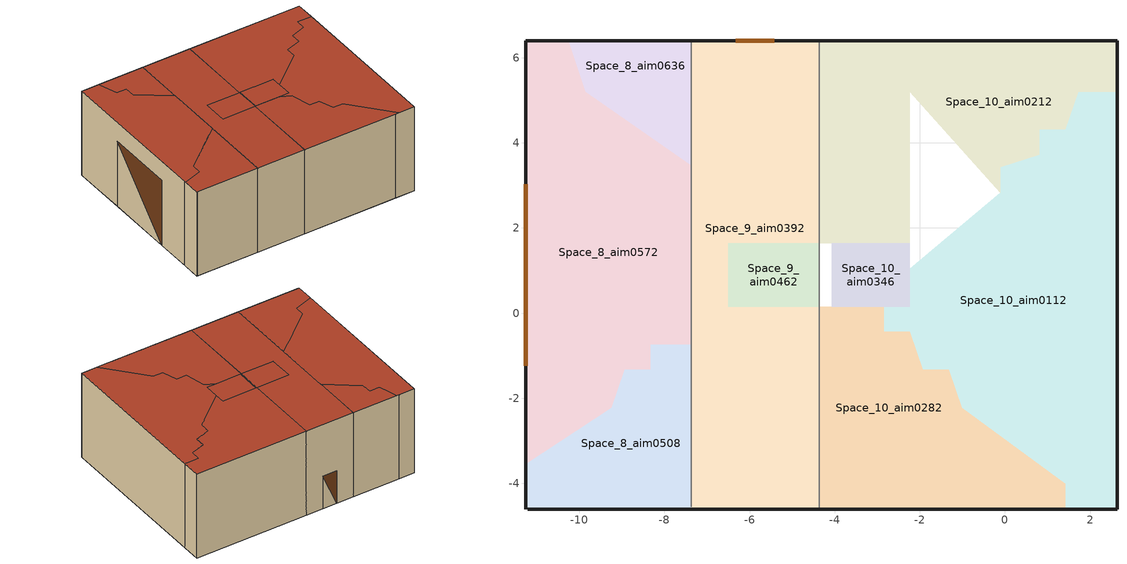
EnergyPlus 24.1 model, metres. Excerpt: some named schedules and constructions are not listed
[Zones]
Space_10_aim0112
 floor ground (aim0014): -2.85,-0.44 -2.85,0.15 -2.24,0.15 -2.24,1.04 -0.11,2.83 -0.11,3.42 0.81,3.72 0.81,4.31 1.41,4.31 1.72,5.21 2.63,5.21 2.63,-4.6 1.41,-4.6 1.41,-4.01 -1.02,-2.23 -1.32,-1.33 -1.93,-1.33 -2.24,-0.44 z0
 wall outside (aim0038): 1.47,-4.6 2.63,-4.6 2.63,5.26 z0:5.5
 roof outside (aim0090): -2.79,0.15 -2.19,-0.15 -1.88,-1.35 -1.27,-1.35 -0.97,-2.25 -0.36,-2.25 1.69,-4.6 2.63,-4.6 2.63,5.25 1.77,5.25 1.77,4.65 0.86,4.35 0.86,3.75 -0.06,3.45 -0.06,2.85 -2.19,1.05 -2.19,0.15 z5.5
Space_10_aim0212
 floor ground (aim0014): -4.37,1.64 -4.37,6.4 2.63,6.4 2.63,5.21 1.72,5.21 1.41,4.31 0.81,4.31 0.81,3.72 -0.11,3.42 -0.11,2.83 -2.24,5.21 -2.24,1.64 z0
 wall outside (aim0038): 2.63,5.26 2.63,6.4 -4.37,6.4 z0:5.5
 roof outside (aim0090): -4.37,1.65 -2.19,1.65 -2.19,1.05 -0.06,2.85 -0.06,3.45 0.86,3.75 0.86,4.35 1.77,4.65 1.77,5.25 2.63,5.25 2.63,6.4 -4.37,6.4 z5.5
Space_10_aim0282
 floor ground (aim0014): -4.37,-4.6 -4.37,0.15 -2.85,0.15 -2.85,-0.44 -2.24,-0.44 -1.93,-1.33 -1.32,-1.33 -1.02,-2.23 1.41,-4.01 1.41,-4.6 z0
 wall outside (aim0038): -4.37,-4.6 1.47,-4.6 z0:5.5
 roof outside (aim0090): -4.37,-4.6 1.69,-4.6 -0.36,-2.25 -0.97,-2.25 -1.27,-1.35 -1.88,-1.35 -2.19,-0.15 -2.79,0.15 -4.37,0.15 z5.5
Space_10_aim0346
 floor ground (aim0014): -4.06,0.15 -4.06,1.64 -2.24,1.64 -2.24,0.15 z0
 roof outside (aim0090): -4.32,0.15 -2.19,0.15 -2.19,1.65 -4.32,1.65 z5.5
Space_9_aim0392
 floor ground (aim0014): -7.37,-4.6 -7.37,6.4 -4.37,6.4 -4.37,1.64 -6.5,1.64 -6.5,0.15 -4.37,0.15 -4.37,-4.6 z0
 wall outside (aim0038): -5.41,6.4 -6.33,6.4 z0:2.13; -7.37,-4.6 -4.37,-4.6 z0:5.5; -7.37,6.4,0 -7.37,6.4,5.5 -4.37,6.4,5.5 -4.37,6.4,0 -5.41,6.4,0 -5.41,6.4,2.13 -6.33,6.4,2.13 -6.33,6.4,0
 wall to Space_10_aim0282 (aim0080): -4.37,-2.24 -4.37,-3.15 z0:2.13; -4.37,-4.6,5.5 -4.37,0.1,5.5 -4.37,0.1,0 -4.37,-2.24,0 -4.37,-2.24,2.13 -4.37,-3.15,2.13 -4.37,-3.15,0 -4.37,-4.6,0
 wall to Space_10_aim0212 (aim0080): -4.37,6.4 -4.37,1.59 z0:5.5
 door (construction-30): -6.32,6.4,0 -6.32,6.4,2.13 -5.42,6.4,2.13
 roof outside (aim0090): -7.37,-4.6 -4.37,-4.6 -4.37,0.15 -6.45,0.15 -6.45,1.65 -4.37,1.65 -4.37,6.4 -7.37,6.4 z5.5
Space_9_aim0462
 floor ground (aim0014): -6.5,0.15 -6.5,1.64 -4.37,1.64 -4.37,0.15 z0
 wall to Space_10_aim0346 (aim0080): -4.37,1.59 -4.37,0.1 z0:5.5
 roof outside (aim0090): -6.45,0.15 -4.37,0.15 -4.37,1.65 -6.45,1.65 z5.5
Space_8_aim0508
 floor ground (aim0014): -11.26,-4.6 -11.26,-3.55 -9.24,-2.23 -8.93,-1.33 -8.32,-1.33 -8.32,-0.74 -7.37,-0.74 -7.37,-4.6 z0
 wall outside (aim0038): -11.26,-3.46 -11.26,-4.6 / -11.21,-4.6 -7.37,-4.6 z0:5.5
 wall to Space_9_aim0392 (aim0080): -7.37,-2.24 -7.37,-3.15 z0:2.13; -7.37,-4.55,5.5 -7.37,-0.62,5.5 -7.37,-0.62,0 -7.37,-2.24,0 -7.37,-2.24,2.13 -7.37,-3.15,2.13 -7.37,-3.15,0 -7.37,-4.55,0
 roof outside (aim0090): -11.26,-4.6 -7.37,-4.6 -7.37,-0.25 -10.1,-2.55 -10.1,-3.15 -11.26,-3.54 z5.5
Space_8_aim0572
 floor ground (aim0014): -11.26,-3.55 -11.26,6.4 -10.25,6.4 -9.85,5.21 -7.37,3.48 -7.37,-0.74 -8.32,-0.74 -8.32,-1.33 -8.93,-1.33 -9.24,-2.23 z0
 wall outside (aim0038): -11.26,3.03 -11.26,-1.24 z0:4.27; -10.31,6.4 -11.26,6.4 z0:5.5; -11.26,-3.46,0 -11.26,-3.46,5.5 -11.26,6.4,5.5 -11.26,6.4,0 -11.26,3.03,0 -11.26,3.03,4.27 -11.26,-1.24,4.27 -11.26,-1.24,0
 wall to Space_9_aim0392 (aim0080): -7.37,3.92 -7.37,-0.62 z0:5.5
 door (construction-30): -11.26,-1.23,0 -11.26,-1.23,4.26 -11.26,3.02,4.26
 roof outside (aim0090): -11.26,-3.54 -10.1,-3.15 -10.1,-2.55 -7.37,-0.25 -7.37,3.3 -9.19,4.65 -9.19,5.25 -9.79,5.25 -10.18,6.4 -11.26,6.4 z5.5
Space_8_aim0636
 floor ground (aim0014): -10.25,6.4 -7.37,6.4 -7.37,3.48 -9.85,5.21 z0
 wall outside (aim0038): -7.37,6.4 -10.31,6.4 z0:5.5
 wall to Space_9_aim0392 (aim0080): -7.37,6.4 -7.37,3.92 z0:5.5
 roof outside (aim0090): -10.18,6.4 -9.79,5.25 -9.19,5.25 -9.19,4.65 -7.37,3.3 -7.37,6.4 z5.5
[HVACTemplate:Thermostat]
Name | Heating Setpoint Schedule | Cooling Setpoint Schedule | Constant Heating Setpoint {C} | Constant Cooling Setpoint {C}
aim0212-Thermostat; aim0282-Thermostat; aim0346-Thermostat; aim0392-Thermostat; aim0462-Thermostat; aim0508-Thermostat; aim0572-Thermostat; aim0636-Thermostat | Heatsched-9 | Coolsched-9
idealloads |  |  | 20 | 25
[Schedule:Day:Interval]
ds-250-Fan; ds-250-FanINF: NO, 7:00, 0, 17:00, 0, 24:00, 0
ds-248-Fan; ds-248-FanINF: NO, 8:00, 0, 16:00, 0, 24:00, 0
ds-249-Fan; ds-249-FanINF: NO, 24:00, 0
ds-250-Temp-On-21.1-Off-18.3: NO, 7:00, 18.3, 17:00, 21.1, 24:00, 18.3
ds-248-Temp-On-21.1-Off-18.3: NO, 8:00, 18.3, 16:00, 21.1, 24:00, 18.3
ds-249-Temp-On-21.1-Off-18.3: NO, 24:00, 18.3
ds-250-Temp-On-23.9-Off-29.4: NO, 7:00, 29.4, 17:00, 23.9, 24:00, 29.4
ds-248-Temp-On-23.9-Off-29.4: NO, 8:00, 29.4, 16:00, 23.9, 24:00, 29.4
ds-249-Temp-On-23.9-Off-29.4: NO, 24:00, 29.4
ds-217-Fan: NO, 3:00, 1, 7:00, 0, 24:00, 1
ds-217-FanINF: NO, 3:00, 0.25, 7:00, 1, 24:00, 0.25
ds-215-Fan: NO, 3:00, 1, 9:00, 0, 24:00, 1
ds-215-FanINF: NO, 3:00, 0.25, 9:00, 1, 24:00, 0.25
ds-216-Fan: NO, 3:00, 1, 10:00, 0, 24:00, 1
ds-216-FanINF: NO, 3:00, 0.25, 10:00, 1, 24:00, 0.25
day71: No, 01:00, 0.77587, 02:00, 0.77587, 03:00, 0.77587, 04:00, 0.77587, 05:00, 0.77587, 06:00, 0.77587, 07:00, 0.8637, 08:00, 0.92705, 09:00, 0.96289, 10:00, 0.98318, 11:00, 0.99395, 12:00, 0.99789, 13:00, 0.99591, 14:00, 0.98756, 15:00, 0.97084, 16:00, 0.94109, 17:00, 0.88858, 18:00, 0.79013, 19:00, 0.77587, 20:00, 0.77587, 21:00, 0, 22:00, 0, 23:00, 0, 24:00, 0
day72: No, 01:00, 0.77587, 02:00, 0.77587, 03:00, 0.77587, 04:00, 0.77587, 05:00, 0.77587, 06:00, 0.77587, 07:00, 0.86496, 08:00, 0.92776, 09:00, 0.96331, 10:00, 0.98344, 11:00, 0.99414, 12:00, 0.99803, 13:00, 0.99604, 14:00, 0.9877, 15:00, 0.97102, 16:00, 0.94137, 17:00, 0.889, 18:00, 0.79094, 19:00, 0.77587, 20:00, 0.77587, 21:00, 0, 22:00, 0, 23:00, 0, 24:00, 0
day73: No, 01:00, 0.77587, 02:00, 0.77587, 03:00, 0.77587, 04:00, 0.77587, 05:00, 0.77587, 06:00, 0.77587, 07:00, 0.86619, 08:00, 0.92848, 09:00, 0.96373, 10:00, 0.98374, 11:00, 0.99434, 12:00, 0.99817, 13:00, 0.99616, 14:00, 0.98784, 15:00, 0.97119, 16:00, 0.9416, 17:00, 0.88941, 18:00, 0.79174, 19:00, 0.77587, 20:00, 0.77587, 21:00, 0, 22:00, 0, 23:00, 0, 24:00, 0
day74: No, 01:00, 0.77587, 02:00, 0.77587, 03:00, 0.77587, 04:00, 0.77587, 05:00, 0.77587, 06:00, 0.77587, 07:00, 0.86742, 08:00, 0.92919, 09:00, 0.96415, 10:00, 0.984, 11:00, 0.9945, 12:00, 0.99831, 13:00, 0.99629, 14:00, 0.98795, 15:00, 0.97134, 16:00, 0.94184, 17:00, 0.88982, 18:00, 0.79254, 19:00, 0.77587, 20:00, 0.77587, 21:00, 0, 22:00, 0, 23:00, 0, 24:00, 0
day75: No, 01:00, 0.77587, 02:00, 0.77587, 03:00, 0.77587, 04:00, 0.77587, 05:00, 0.77587, 06:00, 0.77587, 07:00, 0.86865, 08:00, 0.92989, 09:00, 0.96458, 10:00, 0.98425, 11:00, 0.99468, 12:00, 0.99845, 13:00, 0.99638, 14:00, 0.98806, 15:00, 0.9715, 16:00, 0.94208, 17:00, 0.89021, 18:00, 0.79334, 19:00, 0.77587, 20:00, 0.77587, 21:00, 0, 22:00, 0, 23:00, 0, 24:00, 0
day76: No, 01:00, 0.77587, 02:00, 0.77587, 03:00, 0.77587, 04:00, 0.77587, 05:00, 0.77587, 06:00, 0.77587, 07:00, 0.86986, 08:00, 0.93059, 09:00, 0.96499, 10:00, 0.98451, 11:00, 0.99485, 12:00, 0.99858, 13:00, 0.9965, 14:00, 0.98818, 15:00, 0.97164, 16:00, 0.9423, 17:00, 0.89059, 18:00, 0.79414, 19:00, 0.77587, 20:00, 0.77587, 21:00, 0, 22:00, 0, 23:00, 0, 24:00, 0
day77: No, 01:00, 0.77587, 02:00, 0.77587, 03:00, 0.77587, 04:00, 0.77587, 05:00, 0.77587, 06:00, 0.77587, 07:00, 0.87106, 08:00, 0.93127, 09:00, 0.96539, 10:00, 0.98477, 11:00, 0.99504, 12:00, 0.99868, 13:00, 0.99661, 14:00, 0.9883, 15:00, 0.97178, 16:00, 0.94252, 17:00, 0.89096, 18:00, 0.79493, 19:00, 0.77587, 20:00, 0.77587, 21:00, 0, 22:00, 0, 23:00, 0, 24:00, 0
day78: No, 01:00, 0.77587, 02:00, 0.77587, 03:00, 0.77587, 04:00, 0.77587, 05:00, 0.77587, 06:00, 0.77587, 07:00, 0.87225, 08:00, 0.93194, 09:00, 0.96577, 10:00, 0.98502, 11:00, 0.99518, 12:00, 0.99881, 13:00, 0.99671, 14:00, 0.98838, 15:00, 0.97193, 16:00, 0.94271, 17:00, 0.89132, 18:00, 0.79571, 19:00, 0.77587, 20:00, 0.77587, 21:00, 0, 22:00, 0, 23:00, 0, 24:00, 0
day79: No, 01:00, 0.77587, 02:00, 0.77587, 03:00, 0.77587, 04:00, 0.77587, 05:00, 0.77587, 06:00, 0.77587, 07:00, 0.87343, 08:00, 0.93262, 09:00, 0.96617, 10:00, 0.98522, 11:00, 0.99533, 12:00, 0.99892, 13:00, 0.99681, 14:00, 0.98848, 15:00, 0.97204, 16:00, 0.94293, 17:00, 0.89168, 18:00, 0.7965, 19:00, 0.77587, 20:00, 0.77587, 21:00, 0, 22:00, 0, 23:00, 0, 24:00, 0
day80: No, 01:00, 0.77587, 02:00, 0.77587, 03:00, 0.77587, 04:00, 0.77587, 05:00, 0.77587, 06:00, 0.77587, 07:00, 0.87459, 08:00, 0.93324, 09:00, 0.96654, 10:00, 0.98547, 11:00, 0.99548, 12:00, 0.99902, 13:00, 0.99688, 14:00, 0.98857, 15:00, 0.97217, 16:00, 0.94311, 17:00, 0.89202, 18:00, 0.79727, 19:00, 0.77587, 20:00, 0.77587, 21:00, 0, 22:00, 0, 23:00, 0, 24:00, 0
day81: No, 01:00, 0.77587, 02:00, 0.77587, 03:00, 0.77587, 04:00, 0.77587, 05:00, 0.77587, 06:00, 0.77587, 07:00, 0.87575, 08:00, 0.9339, 09:00, 0.96692, 10:00, 0.9857, 11:00, 0.99561, 12:00, 0.99911, 13:00, 0.99695, 14:00, 0.98865, 15:00, 0.97227, 16:00, 0.94329, 17:00, 0.89236, 18:00, 0.79804, 19:00, 0.77587, 20:00, 0.77587, 21:00, 0, 22:00, 0, 23:00, 0, 24:00, 0
day82: No, 01:00, 0.77587, 02:00, 0.77587, 03:00, 0.77587, 04:00, 0.77587, 05:00, 0.77587, 06:00, 0.77587, 07:00, 0.87689, 08:00, 0.93453, 09:00, 0.96727, 10:00, 0.98592, 11:00, 0.99576, 12:00, 0.99921, 13:00, 0.99703, 14:00, 0.98871, 15:00, 0.97236, 16:00, 0.94348, 17:00, 0.8927, 18:00, 0.79881, 19:00, 0.77587, 20:00, 0.77587, 21:00, 0, 22:00, 0, 23:00, 0, 24:00, 0
day83: No, 01:00, 0.77587, 02:00, 0.77587, 03:00, 0.77587, 04:00, 0.77587, 05:00, 0.77587, 06:00, 0.77587, 07:00, 0.87802, 08:00, 0.93518, 09:00, 0.96764, 10:00, 0.98613, 11:00, 0.9959, 12:00, 0.99932, 13:00, 0.99708, 14:00, 0.98879, 15:00, 0.97246, 16:00, 0.94364, 17:00, 0.89301, 18:00, 0.79957, 19:00, 0.77587, 20:00, 0.77587, 21:00, 0, 22:00, 0, 23:00, 0, 24:00, 0
day84: No, 01:00, 0.77587, 02:00, 0.77587, 03:00, 0.77587, 04:00, 0.77587, 05:00, 0.77587, 06:00, 0.77797, 07:00, 0.87912, 08:00, 0.93577, 09:00, 0.96799, 10:00, 0.98633, 11:00, 0.99602, 12:00, 0.99937, 13:00, 0.99716, 14:00, 0.98887, 15:00, 0.97256, 16:00, 0.94378, 17:00, 0.89333, 18:00, 0.80032, 19:00, 0.77587, 20:00, 0.77587, 21:00, 0, 22:00, 0, 23:00, 0, 24:00, 0
day85: No, 01:00, 0.77587, 02:00, 0.77587, 03:00, 0.77587, 04:00, 0.77587, 05:00, 0.77587, 06:00, 0.77882, 07:00, 0.88022, 08:00, 0.93638, 09:00, 0.96832, 10:00, 0.98652, 11:00, 0.99614, 12:00, 0.99947, 13:00, 0.99722, 14:00, 0.98892, 15:00, 0.97266, 16:00, 0.94396, 17:00, 0.89364, 18:00, 0.80107, 19:00, 0.77587, 20:00, 0.77587, 21:00, 0, 22:00, 0, 23:00, 0, 24:00, 0
day86: No, 01:00, 0.77587, 02:00, 0.77587, 03:00, 0.77587, 04:00, 0.77587, 05:00, 0.77587, 06:00, 0.77984, 07:00, 0.8813, 08:00, 0.93698, 09:00, 0.96867, 10:00, 0.98671, 11:00, 0.99625, 12:00, 0.99955, 13:00, 0.99726, 14:00, 0.98895, 15:00, 0.97271, 16:00, 0.9441, 17:00, 0.89394, 18:00, 0.80181, 19:00, 0.77587, 20:00, 0.77587, 21:00, 0, 22:00, 0, 23:00, 0, 24:00, 0
day87: No, 01:00, 0.77587, 02:00, 0.77587, 03:00, 0.77587, 04:00, 0.77587, 05:00, 0.77587, 06:00, 0.78103, 07:00, 0.88236, 08:00, 0.93755, 09:00, 0.96898, 10:00, 0.9869, 11:00, 0.99635, 12:00, 0.99959, 13:00, 0.99732, 14:00, 0.98903, 15:00, 0.9728, 16:00, 0.94426, 17:00, 0.89423, 18:00, 0.80254, 19:00, 0.77587, 20:00, 0.77587, 21:00, 0, 22:00, 0, 23:00, 0, 24:00, 0
day88: No, 01:00, 0.77587, 02:00, 0.77587, 03:00, 0.77587, 04:00, 0.77587, 05:00, 0.77587, 06:00, 0.7824, 07:00, 0.88342, 08:00, 0.9381, 09:00, 0.96929, 10:00, 0.98708, 11:00, 0.99645, 12:00, 0.99965, 13:00, 0.99736, 14:00, 0.98906, 15:00, 0.97288, 16:00, 0.94441, 17:00, 0.89452, 18:00, 0.80327, 19:00, 0.77587, 20:00, 0.77587, 21:00, 0, 22:00, 0, 23:00, 0, 24:00, 0
day89: No, 01:00, 0.77587, 02:00, 0.77587, 03:00, 0.77587, 04:00, 0.77587, 05:00, 0.77587, 06:00, 0.78395, 07:00, 0.88445, 08:00, 0.93867, 09:00, 0.9696, 10:00, 0.98725, 11:00, 0.99655, 12:00, 0.9997, 13:00, 0.99738, 14:00, 0.98909, 15:00, 0.97294, 16:00, 0.94452, 17:00, 0.89481, 18:00, 0.80399, 19:00, 0.77587, 20:00, 0.77587, 21:00, 0, 22:00, 0, 23:00, 0, 24:00, 0
day90: No, 01:00, 0.77587, 02:00, 0.77587, 03:00, 0.77587, 04:00, 0.77587, 05:00, 0.77587, 06:00, 0.78565, 07:00, 0.88547, 08:00, 0.93921, 09:00, 0.96989, 10:00, 0.98741, 11:00, 0.99664, 12:00, 0.99977, 13:00, 0.99743, 14:00, 0.98914, 15:00, 0.973, 16:00, 0.94466, 17:00, 0.89509, 18:00, 0.80471, 19:00, 0.77587, 20:00, 0.77587, 21:00, 0, 22:00, 0, 23:00, 0, 24:00, 0
day91: No, 01:00, 0.77587, 02:00, 0.77587, 03:00, 0.77587, 04:00, 0.77587, 05:00, 0.77587, 06:00, 0.78747, 07:00, 0.88647, 08:00, 0.93975, 09:00, 0.97017, 10:00, 0.98758, 11:00, 0.99673, 12:00, 0.99978, 13:00, 0.99745, 14:00, 0.98917, 15:00, 0.97306, 16:00, 0.94478, 17:00, 0.89536, 18:00, 0.80542, 19:00, 0.77587, 20:00, 0.77587, 21:00, 0, 22:00, 0, 23:00, 0, 24:00, 0
day92: No, 01:00, 0.77587, 02:00, 0.77587, 03:00, 0.77587, 04:00, 0.77587, 05:00, 0.77587, 06:00, 0.78938, 07:00, 0.88745, 08:00, 0.94025, 09:00, 0.97046, 10:00, 0.98771, 11:00, 0.9968, 12:00, 0.99982, 13:00, 0.99747, 14:00, 0.9892, 15:00, 0.97309, 16:00, 0.94489, 17:00, 0.89563, 18:00, 0.80613, 19:00, 0.77587, 20:00, 0.77587, 21:00, 0, 22:00, 0, 23:00, 0, 24:00, 0
day93: No, 01:00, 0.77587, 02:00, 0.77587, 03:00, 0.77587, 04:00, 0.77587, 05:00, 0.77587, 06:00, 0.79135, 07:00, 0.88841, 08:00, 0.94077, 09:00, 0.97074, 10:00, 0.98788, 11:00, 0.99687, 12:00, 0.99988, 13:00, 0.99748, 14:00, 0.9892, 15:00, 0.97315, 16:00, 0.945, 17:00, 0.89589, 18:00, 0.80683, 19:00, 0.77587, 20:00, 0.77587, 21:00, 0, 22:00, 0, 23:00, 0, 24:00, 0
day94: No, 01:00, 0.77587, 02:00, 0.77587, 03:00, 0.77587, 04:00, 0.77587, 05:00, 0.77587, 06:00, 0.79337, 07:00, 0.88936, 08:00, 0.94129, 09:00, 0.97099, 10:00, 0.988, 11:00, 0.99697, 12:00, 0.99989, 13:00, 0.9975, 14:00, 0.98923, 15:00, 0.97319, 16:00, 0.94512, 17:00, 0.89615, 18:00, 0.80753, 19:00, 0.77587, 20:00, 0.77587, 21:00, 0, 22:00, 0, 23:00, 0, 24:00, 0
day95: No, 01:00, 0.77587, 02:00, 0.77587, 03:00, 0.77587, 04:00, 0.77587, 05:00, 0.77587, 06:00, 0.7954, 07:00, 0.89029, 08:00, 0.94178, 09:00, 0.97126, 10:00, 0.98813, 11:00, 0.99702, 12:00, 0.99993, 13:00, 0.99751, 14:00, 0.98922, 15:00, 0.97324, 16:00, 0.94521, 17:00, 0.8964, 18:00, 0.80822, 19:00, 0.77587, 20:00, 0.77587, 21:00, 0, 22:00, 0, 23:00, 0, 24:00, 0
day96: No, 01:00, 0.77587, 02:00, 0.77587, 03:00, 0.77587, 04:00, 0.77587, 05:00, 0.77587, 06:00, 0.79743, 07:00, 0.8912, 08:00, 0.94225, 09:00, 0.97149, 10:00, 0.98827, 11:00, 0.99706, 12:00, 0.99996, 13:00, 0.99751, 14:00, 0.98925, 15:00, 0.97326, 16:00, 0.94532, 17:00, 0.89666, 18:00, 0.80891, 19:00, 0.77587, 20:00, 0.77587, 21:00, 0, 22:00, 0, 23:00, 0, 24:00, 0
day97: No, 01:00, 0.77587, 02:00, 0.77587, 03:00, 0.77587, 04:00, 0.77587, 05:00, 0.77587, 06:00, 0.79945, 07:00, 0.89209, 08:00, 0.9427, 09:00, 0.97173, 10:00, 0.98839, 11:00, 0.99712, 12:00, 0.99997, 13:00, 0.99751, 14:00, 0.98922, 15:00, 0.97329, 16:00, 0.9454, 17:00, 0.8969, 18:00, 0.80959, 19:00, 0.77587, 20:00, 0.77587, 21:00, 0, 22:00, 0, 23:00, 0, 24:00, 0
day98: No, 01:00, 0.77587, 02:00, 0.77587, 03:00, 0.77587, 04:00, 0.77587, 05:00, 0.77587, 06:00, 0.80145, 07:00, 0.89296, 08:00, 0.94314, 09:00, 0.97197, 10:00, 0.9885, 11:00, 0.99717, 12:00, 0.99997, 13:00, 0.99752, 14:00, 0.98926, 15:00, 0.97331, 16:00, 0.94551, 17:00, 0.89715, 18:00, 0.81027, 19:00, 0.77587, 20:00, 0.77587, 21:00, 0, 22:00, 0, 23:00, 0, 24:00, 0
day99: No, 01:00, 0.77587, 02:00, 0.77587, 03:00, 0.77587, 04:00, 0.77587, 05:00, 0.77587, 06:00, 0.80341, 07:00, 0.89381, 08:00, 0.9436, 09:00, 0.97219, 10:00, 0.9886, 11:00, 0.99721, 12:00, 1, 13:00, 0.99749, 14:00, 0.98923, 15:00, 0.97332, 16:00, 0.94561, 17:00, 0.89739, 18:00, 0.81095, 19:00, 0.77587, 20:00, 0.77587, 21:00, 0, 22:00, 0, 23:00, 0, 24:00, 0
day100: No, 01:00, 0.77587, 02:00, 0.77587, 03:00, 0.77587, 04:00, 0.77587, 05:00, 0.77587, 06:00, 0.80533, 07:00, 0.89464, 08:00, 0.94402, 09:00, 0.9724, 10:00, 0.9887, 11:00, 0.99725, 12:00, 0.99998, 13:00, 0.99749, 14:00, 0.98921, 15:00, 0.97334, 16:00, 0.94568, 17:00, 0.89763, 18:00, 0.81163, 19:00, 0.77587, 20:00, 0.77587, 21:00, 0, 22:00, 0, 23:00, 0, 24:00, 0
day101: No, 01:00, 0.77587, 02:00, 0.77587, 03:00, 0.77587, 04:00, 0.77587, 05:00, 0.77587, 06:00, 0.80721, 07:00, 0.89546, 08:00, 0.94442, 09:00, 0.97261, 10:00, 0.98879, 11:00, 0.99728, 12:00, 0.99999, 13:00, 0.99747, 14:00, 0.98919, 15:00, 0.97334, 16:00, 0.94575, 17:00, 0.89787, 18:00, 0.8123, 19:00, 0.77587, 20:00, 0.77587, 21:00, 0, 22:00, 0, 23:00, 0, 24:00, 0
day102: No, 01:00, 0.77587, 02:00, 0.77587, 03:00, 0.77587, 04:00, 0.77587, 05:00, 0.77587, 06:00, 0.80905, 07:00, 0.89625, 08:00, 0.94483, 09:00, 0.97281, 10:00, 0.98886, 11:00, 0.99731, 12:00, 0.99997, 13:00, 0.99744, 14:00, 0.9892, 15:00, 0.97336, 16:00, 0.94584, 17:00, 0.8981, 18:00, 0.81296, 19:00, 0.77587, 20:00, 0.77587, 21:00, 0, 22:00, 0, 23:00, 0, 24:00, 0
day103: No, 01:00, 0.77587, 02:00, 0.77587, 03:00, 0.77587, 04:00, 0.77587, 05:00, 0.77587, 06:00, 0.81083, 07:00, 0.89703, 08:00, 0.9452, 09:00, 0.973, 10:00, 0.98896, 11:00, 0.99732, 12:00, 0.99997, 13:00, 0.99743, 14:00, 0.98917, 15:00, 0.97338, 16:00, 0.94592, 17:00, 0.89834, 18:00, 0.81363, 19:00, 0.77587, 20:00, 0.77587, 21:00, 0, 22:00, 0, 23:00, 0, 24:00, 0
day104: No, 01:00, 0.77587, 02:00, 0.77587, 03:00, 0.77587, 04:00, 0.77587, 05:00, 0.77587, 06:00, 0.81256, 07:00, 0.89778, 08:00, 0.94559, 09:00, 0.97318, 10:00, 0.98903, 11:00, 0.99736, 12:00, 0.99995, 13:00, 0.9974, 14:00, 0.98915, 15:00, 0.97338, 16:00, 0.946, 17:00, 0.89856, 18:00, 0.8143, 19:00, 0.77587, 20:00, 0.77587, 21:00, 0, 22:00, 0, 23:00, 0, 24:00, 0
day105: No, 01:00, 0.77587, 02:00, 0.77587, 03:00, 0.77587, 04:00, 0.77587, 05:00, 0.77587, 06:00, 0.81424, 07:00, 0.89852, 08:00, 0.94594, 09:00, 0.97334, 10:00, 0.9891, 11:00, 0.99738, 12:00, 0.99994, 13:00, 0.99737, 14:00, 0.98912, 15:00, 0.9734, 16:00, 0.94607, 17:00, 0.89879, 18:00, 0.81496, 19:00, 0.77587, 20:00, 0.77587, 21:00, 0, 22:00, 0, 23:00, 0, 24:00, 0
day106: No, 01:00, 0.77587, 02:00, 0.77587, 03:00, 0.77587, 04:00, 0.77587, 05:00, 0.77587, 06:00, 0.81587, 07:00, 0.89924, 08:00, 0.94631, 09:00, 0.97351, 10:00, 0.98918, 11:00, 0.99737, 12:00, 0.99991, 13:00, 0.99732, 14:00, 0.98909, 15:00, 0.97338, 16:00, 0.94615, 17:00, 0.89903, 18:00, 0.81562, 19:00, 0.77587, 20:00, 0.77587, 21:00, 0, 22:00, 0, 23:00, 0, 24:00, 0
day107: No, 01:00, 0.77587, 02:00, 0.77587, 03:00, 0.77587, 04:00, 0.77587, 05:00, 0.77587, 06:00, 0.81745, 07:00, 0.89994, 08:00, 0.94665, 09:00, 0.97366, 10:00, 0.98923, 11:00, 0.99736, 12:00, 0.99988, 13:00, 0.99729, 14:00, 0.98906, 15:00, 0.97338, 16:00, 0.94619, 17:00, 0.89925, 18:00, 0.81628, 19:00, 0.77587, 20:00, 0.77587, 21:00, 0, 22:00, 0, 23:00, 0, 24:00, 0
day108: No, 01:00, 0.77587, 02:00, 0.77587, 03:00, 0.77587, 04:00, 0.77587, 05:00, 0.77587, 06:00, 0.81898, 07:00, 0.90061, 08:00, 0.94698, 09:00, 0.9738, 10:00, 0.98928, 11:00, 0.99738, 12:00, 0.99986, 13:00, 0.99725, 14:00, 0.98903, 15:00, 0.97338, 16:00, 0.94627, 17:00, 0.89948, 18:00, 0.81693, 19:00, 0.77587, 20:00, 0.77587, 21:00, 0, 22:00, 0, 23:00, 0, 24:00, 0
day109: No, 01:00, 0.77587, 02:00, 0.77587, 03:00, 0.77587, 04:00, 0.77587, 05:00, 0.77587, 06:00, 0.82046, 07:00, 0.90128, 08:00, 0.94728, 09:00, 0.97393, 10:00, 0.98933, 11:00, 0.99739, 12:00, 0.99982, 13:00, 0.99722, 14:00, 0.989, 15:00, 0.97338, 16:00, 0.94633, 17:00, 0.8997, 18:00, 0.81758, 19:00, 0.77587, 20:00, 0.77587, 21:00, 0, 22:00, 0, 23:00, 0, 24:00, 0
day110: No, 01:00, 0.77587, 02:00, 0.77587, 03:00, 0.77587, 04:00, 0.77587, 05:00, 0.77587, 06:00, 0.82189, 07:00, 0.90192, 08:00, 0.94759, 09:00, 0.97408, 10:00, 0.98937, 11:00, 0.99736, 12:00, 0.99979, 13:00, 0.99718, 14:00, 0.98898, 15:00, 0.97334, 16:00, 0.94641, 17:00, 0.89992, 18:00, 0.81824, 19:00, 0.77587, 20:00, 0.77587, 21:00, 0, 22:00, 0, 23:00, 0, 24:00, 0
day111: No, 01:00, 0.77587, 02:00, 0.77587, 03:00, 0.77587, 04:00, 0.77587, 05:00, 0.77587, 06:00, 0.82327, 07:00, 0.90253, 08:00, 0.94788, 09:00, 0.97419, 10:00, 0.9894, 11:00, 0.99735, 12:00, 0.99976, 13:00, 0.99713, 14:00, 0.98893, 15:00, 0.97335, 16:00, 0.94647, 17:00, 0.90015, 18:00, 0.81889, 19:00, 0.77587, 20:00, 0.77587, 21:00, 0, 22:00, 0, 23:00, 0, 24:00, 0
day112: No, 01:00, 0.77587, 02:00, 0.77587, 03:00, 0.77587, 04:00, 0.77587, 05:00, 0.77587, 06:00, 0.82462, 07:00, 0.90314, 08:00, 0.94816, 09:00, 0.97433, 10:00, 0.98944, 11:00, 0.99734, 12:00, 0.99972, 13:00, 0.99706, 14:00, 0.98888, 15:00, 0.97335, 16:00, 0.94652, 17:00, 0.90037, 18:00, 0.81954, 19:00, 0.77587, 20:00, 0.77587, 21:00, 0, 22:00, 0, 23:00, 0, 24:00, 0
day113: No, 01:00, 0.77587, 02:00, 0.77587, 03:00, 0.77587, 04:00, 0.77587, 05:00, 0.77587, 06:00, 0.82591, 07:00, 0.90371, 08:00, 0.94841, 09:00, 0.97444, 10:00, 0.98946, 11:00, 0.9973, 12:00, 0.99968, 13:00, 0.99702, 14:00, 0.98884, 15:00, 0.97333, 16:00, 0.94658, 17:00, 0.90059, 18:00, 0.82019, 19:00, 0.77587, 20:00, 0.77587, 21:00, 0, 22:00, 0, 23:00, 0, 24:00, 0
day114: No, 01:00, 0.77587, 02:00, 0.77587, 03:00, 0.77587, 04:00, 0.77587, 05:00, 0.77587, 06:00, 0.82716, 07:00, 0.90429, 08:00, 0.9487, 09:00, 0.97452, 10:00, 0.98949, 11:00, 0.99729, 12:00, 0.9996, 13:00, 0.99697, 14:00, 0.9888, 15:00, 0.97332, 16:00, 0.94664, 17:00, 0.90082, 18:00, 0.82084, 19:00, 0.77587, 20:00, 0.77587, 21:00, 0, 22:00, 0, 23:00, 0, 24:00, 0
day115: No, 01:00, 0.77587, 02:00, 0.77587, 03:00, 0.77587, 04:00, 0.77587, 05:00, 0.77587, 06:00, 0.82837, 07:00, 0.90484, 08:00, 0.94892, 09:00, 0.97462, 10:00, 0.98949, 11:00, 0.99725, 12:00, 0.99958, 13:00, 0.9969, 14:00, 0.98874, 15:00, 0.97331, 16:00, 0.9467, 17:00, 0.90104, 18:00, 0.82148, 19:00, 0.77587, 20:00, 0.77587, 21:00, 0, 22:00, 0, 23:00, 0, 24:00, 0
day116: No, 01:00, 0.77587, 02:00, 0.77587, 03:00, 0.77587, 04:00, 0.77587, 05:00, 0.77587, 06:00, 0.82953, 07:00, 0.90537, 08:00, 0.94916, 09:00, 0.97471, 10:00, 0.98953, 11:00, 0.99723, 12:00, 0.99952, 13:00, 0.99684, 14:00, 0.9887, 15:00, 0.97328, 16:00, 0.94674, 17:00, 0.90126, 18:00, 0.82212, 19:00, 0.77587, 20:00, 0.77587, 21:00, 0, 22:00, 0, 23:00, 0, 24:00, 0
day117: No, 01:00, 0.77587, 02:00, 0.77587, 03:00, 0.77587, 04:00, 0.77587, 05:00, 0.77587, 06:00, 0.83066, 07:00, 0.90586, 08:00, 0.9494, 09:00, 0.97481, 10:00, 0.98953, 11:00, 0.99719, 12:00, 0.99947, 13:00, 0.99679, 14:00, 0.98864, 15:00, 0.97327, 16:00, 0.94681, 17:00, 0.90148, 18:00, 0.82277, 19:00, 0.77587, 20:00, 0.77587, 21:00, 0, 22:00, 0, 23:00, 0, 24:00, 0
day118: No, 01:00, 0.77587, 02:00, 0.77587, 03:00, 0.77587, 04:00, 0.77587, 05:00, 0.77587, 06:00, 0.83174, 07:00, 0.90636, 08:00, 0.94961, 09:00, 0.97487, 10:00, 0.98952, 11:00, 0.99716, 12:00, 0.9994, 13:00, 0.99673, 14:00, 0.9886, 15:00, 0.97326, 16:00, 0.94687, 17:00, 0.90171, 18:00, 0.82341, 19:00, 0.77587, 20:00, 0.77587, 21:00, 0, 22:00, 0, 23:00, 0, 24:00, 0
day119: No, 01:00, 0.77587, 02:00, 0.77587, 03:00, 0.77587, 04:00, 0.77587, 05:00, 0.77587, 06:00, 0.83279, 07:00, 0.90682, 08:00, 0.94981, 09:00, 0.97494, 10:00, 0.98953, 11:00, 0.99712, 12:00, 0.99935, 13:00, 0.99666, 14:00, 0.98854, 15:00, 0.97322, 16:00, 0.94694, 17:00, 0.90193, 18:00, 0.82405, 19:00, 0.77587, 20:00, 0.77587, 21:00, 0, 22:00, 0, 23:00, 0, 24:00, 0
day120: No, 01:00, 0.77587, 02:00, 0.77587, 03:00, 0.77587, 04:00, 0.77587, 05:00, 0.77587, 06:00, 0.8338, 07:00, 0.90727, 08:00, 0.95001, 09:00, 0.97502, 10:00, 0.98952, 11:00, 0.99707, 12:00, 0.99929, 13:00, 0.99662, 14:00, 0.98848, 15:00, 0.97321, 16:00, 0.94699, 17:00, 0.90216, 18:00, 0.82469, 19:00, 0.77587, 20:00, 0.77587, 21:00, 0, 22:00, 0, 23:00, 0, 24:00, 0
day121: No, 01:00, 0.77587, 02:00, 0.77587, 03:00, 0.77587, 04:00, 0.77587, 05:00, 0.77587, 06:00, 0.83477, 07:00, 0.90771, 08:00, 0.95019, 09:00, 0.97507, 10:00, 0.9895, 11:00, 0.99702, 12:00, 0.99923, 13:00, 0.99655, 14:00, 0.98844, 15:00, 0.97321, 16:00, 0.94703, 17:00, 0.90239, 18:00, 0.82533, 19:00, 0.77587, 20:00, 0.77587, 21:00, 0, 22:00, 0, 23:00, 0, 24:00, 0
day122: No, 01:00, 0.77587, 02:00, 0.77587, 03:00, 0.77587, 04:00, 0.77587, 05:00, 0.77587, 06:00, 0.83571, 07:00, 0.90812, 08:00, 0.95036, 09:00, 0.97512, 10:00, 0.98949, 11:00, 0.99697, 12:00, 0.99916, 13:00, 0.99648, 14:00, 0.98838, 15:00, 0.97318, 16:00, 0.9471, 17:00, 0.90262, 18:00, 0.82596, 19:00, 0.77587, 20:00, 0.77587, 21:00, 0, 22:00, 0, 23:00, 0, 24:00, 0
day123: No, 01:00, 0.77587, 02:00, 0.77587, 03:00, 0.77587, 04:00, 0.77587, 05:00, 0.77587, 06:00, 0.83661, 07:00, 0.90853, 08:00, 0.9505, 09:00, 0.97513, 10:00, 0.98948, 11:00, 0.99691, 12:00, 0.99908, 13:00, 0.9964, 14:00, 0.98833, 15:00, 0.97315, 16:00, 0.94715, 17:00, 0.90285, 18:00, 0.8266, 19:00, 0.77587, 20:00, 0.77587, 21:00, 0, 22:00, 0, 23:00, 0, 24:00, 0
day124: No, 01:00, 0.77587, 02:00, 0.77587, 03:00, 0.77587, 04:00, 0.77587, 05:00, 0.77587, 06:00, 0.83747, 07:00, 0.9089, 08:00, 0.95067, 09:00, 0.9752, 10:00, 0.98944, 11:00, 0.99686, 12:00, 0.99903, 13:00, 0.99634, 14:00, 0.98827, 15:00, 0.97313, 16:00, 0.94722, 17:00, 0.90307, 18:00, 0.82723, 19:00, 0.77587, 20:00, 0.77587, 21:00, 0, 22:00, 0, 23:00, 0, 24:00, 0
day125: No, 01:00, 0.77587, 02:00, 0.77587, 03:00, 0.77587, 04:00, 0.77587, 05:00, 0.77587, 06:00, 0.8383, 07:00, 0.90926, 08:00, 0.95081, 09:00, 0.97522, 10:00, 0.98941, 11:00, 0.99681, 12:00, 0.99894, 13:00, 0.99626, 14:00, 0.98821, 15:00, 0.97312, 16:00, 0.94728, 17:00, 0.9033, 18:00, 0.82786, 19:00, 0.77587, 20:00, 0.77587, 21:00, 0, 22:00, 0, 23:00, 0, 24:00, 0
day126: No, 01:00, 0.77587, 02:00, 0.77587, 03:00, 0.77587, 04:00, 0.77587, 05:00, 0.77587, 06:00, 0.8391, 07:00, 0.90961, 08:00, 0.95093, 09:00, 0.97522, 10:00, 0.98939, 11:00, 0.99676, 12:00, 0.9989, 13:00, 0.99619, 14:00, 0.98816, 15:00, 0.9731, 16:00, 0.94734, 17:00, 0.90353, 18:00, 0.82849, 19:00, 0.77587, 20:00, 0.77587, 21:00, 0, 22:00, 0, 23:00, 0, 24:00, 0
day127: No, 01:00, 0.77587, 02:00, 0.77587, 03:00, 0.77587, 04:00, 0.77587, 05:00, 0.77587, 06:00, 0.83986, 07:00, 0.90994, 08:00, 0.95106, 09:00, 0.97526, 10:00, 0.98935, 11:00, 0.99669, 12:00, 0.99879, 13:00, 0.99613, 14:00, 0.9881, 15:00, 0.97307, 16:00, 0.94738, 17:00, 0.90376, 18:00, 0.82912, 19:00, 0.77587, 20:00, 0.77587, 21:00, 0, 22:00, 0, 23:00, 0, 24:00, 0
day128: No, 01:00, 0.77587, 02:00, 0.77587, 03:00, 0.77587, 04:00, 0.77587, 05:00, 0.77587, 06:00, 0.8406, 07:00, 0.91026, 08:00, 0.95117, 09:00, 0.97527, 10:00, 0.98933, 11:00, 0.99662, 12:00, 0.99875, 13:00, 0.99604, 14:00, 0.98805, 15:00, 0.97306, 16:00, 0.94746, 17:00, 0.904, 18:00, 0.82975, 19:00, 0.77587, 20:00, 0.77587, 21:00, 0, 22:00, 0, 23:00, 0, 24:00, 0
day129: No, 01:00, 0.77587, 02:00, 0.77587, 03:00, 0.77587, 04:00, 0.77587, 05:00, 0.77587, 06:00, 0.84129, 07:00, 0.91055, 08:00, 0.95126, 09:00, 0.97529, 10:00, 0.98926, 11:00, 0.99656, 12:00, 0.99866, 13:00, 0.99599, 14:00, 0.988, 15:00, 0.97305, 16:00, 0.94753, 17:00, 0.90422, 18:00, 0.83037, 19:00, 0.77587, 20:00, 0.77587, 21:00, 0, 22:00, 0, 23:00, 0, 24:00, 0
day130: No, 01:00, 0.77587, 02:00, 0.77587, 03:00, 0.77587, 04:00, 0.77587, 05:00, 0.77587, 06:00, 0.84195, 07:00, 0.91082, 08:00, 0.95136, 09:00, 0.9753, 10:00, 0.98924, 11:00, 0.9965, 12:00, 0.99857, 13:00, 0.99591, 14:00, 0.98794, 15:00, 0.97304, 16:00, 0.94759, 17:00, 0.90446, 18:00, 0.831, 19:00, 0.77587, 20:00, 0.77587, 21:00, 0, 22:00, 0, 23:00, 0, 24:00, 0
day131: No, 01:00, 0.77587, 02:00, 0.77587, 03:00, 0.77587, 04:00, 0.77587, 05:00, 0.77587, 06:00, 0.84259, 07:00, 0.91108, 08:00, 0.95145, 09:00, 0.97528, 10:00, 0.98918, 11:00, 0.99642, 12:00, 0.99852, 13:00, 0.99584, 14:00, 0.9879, 15:00, 0.97301, 16:00, 0.94765, 17:00, 0.90469, 18:00, 0.83161, 19:00, 0.77587, 20:00, 0.77587, 21:00, 0, 22:00, 0, 23:00, 0, 24:00, 0
day132: No, 01:00, 0.77587, 02:00, 0.77587, 03:00, 0.77587, 04:00, 0.77587, 05:00, 0.77587, 06:00, 0.8432, 07:00, 0.91134, 08:00, 0.95153, 09:00, 0.97526, 10:00, 0.98913, 11:00, 0.99634, 12:00, 0.99842, 13:00, 0.99577, 14:00, 0.98782, 15:00, 0.97299, 16:00, 0.94773, 17:00, 0.90493, 18:00, 0.83223, 19:00, 0.77587, 20:00, 0.77587, 21:00, 0, 22:00, 0, 23:00, 0, 24:00, 0
day133: No, 01:00, 0.77587, 02:00, 0.77587, 03:00, 0.77587, 04:00, 0.77587, 05:00, 0.77587, 06:00, 0.84377, 07:00, 0.91156, 08:00, 0.9516, 09:00, 0.97525, 10:00, 0.98907, 11:00, 0.99629, 12:00, 0.99836, 13:00, 0.99569, 14:00, 0.98778, 15:00, 0.97298, 16:00, 0.94778, 17:00, 0.90518, 18:00, 0.83284, 19:00, 0.77587, 20:00, 0.77587, 21:00, 0, 22:00, 0, 23:00, 0, 24:00, 0
day134: No, 01:00, 0.77587, 02:00, 0.77587, 03:00, 0.77587, 04:00, 0.77587, 05:00, 0.77587, 06:00, 0.84432, 07:00, 0.91178, 08:00, 0.95163, 09:00, 0.97524, 10:00, 0.98902, 11:00, 0.9962, 12:00, 0.99828, 13:00, 0.99562, 14:00, 0.98774, 15:00, 0.97298, 16:00, 0.94785, 17:00, 0.9054, 18:00, 0.83345, 19:00, 0.77587, 20:00, 0.77587, 21:00, 0, 22:00, 0, 23:00, 0, 24:00, 0
day135: No, 01:00, 0.77587, 02:00, 0.77587, 03:00, 0.77587, 04:00, 0.77587, 05:00, 0.77587, 06:00, 0.84483, 07:00, 0.91198, 08:00, 0.95169, 09:00, 0.97521, 10:00, 0.98896, 11:00, 0.99615, 12:00, 0.99819, 13:00, 0.99557, 14:00, 0.98766, 15:00, 0.97295, 16:00, 0.94794, 17:00, 0.90564, 18:00, 0.83406, 19:00, 0.77587, 20:00, 0.77587, 21:00, 0, 22:00, 0, 23:00, 0, 24:00, 0
day136: No, 01:00, 0.77587, 02:00, 0.77587, 03:00, 0.77587, 04:00, 0.77587, 05:00, 0.77587, 06:00, 0.84532, 07:00, 0.91216, 08:00, 0.95173, 09:00, 0.97516, 10:00, 0.9889, 11:00, 0.99606, 12:00, 0.99812, 13:00, 0.99548, 14:00, 0.98764, 15:00, 0.97294, 16:00, 0.948, 17:00, 0.90589, 18:00, 0.83466, 19:00, 0.77587, 20:00, 0.77587, 21:00, 0, 22:00, 0, 23:00, 0, 24:00, 0
day137: No, 01:00, 0.77587, 02:00, 0.77587, 03:00, 0.77587, 04:00, 0.77587, 05:00, 0.77587, 06:00, 0.84578, 07:00, 0.91233, 08:00, 0.95177, 09:00, 0.97516, 10:00, 0.98883, 11:00, 0.99599, 12:00, 0.99805, 13:00, 0.99541, 14:00, 0.98756, 15:00, 0.97294, 16:00, 0.94807, 17:00, 0.90613, 18:00, 0.83526, 19:00, 0.77587, 20:00, 0.77587, 21:00, 0, 22:00, 0, 23:00, 0, 24:00, 0
day138: No, 01:00, 0.77587, 02:00, 0.77587, 03:00, 0.77587, 04:00, 0.77587, 05:00, 0.77587, 06:00, 0.84621, 07:00, 0.91248, 08:00, 0.95179, 09:00, 0.97512, 10:00, 0.98878, 11:00, 0.99591, 12:00, 0.99798, 13:00, 0.99533, 14:00, 0.98753, 15:00, 0.97293, 16:00, 0.94813, 17:00, 0.90636, 18:00, 0.83586, 19:00, 0.77587, 20:00, 0.77587, 21:00, 0, 22:00, 0, 23:00, 0, 24:00, 0
day139: No, 01:00, 0.77587, 02:00, 0.77587, 03:00, 0.77587, 04:00, 0.77587, 05:00, 0.77587, 06:00, 0.84661, 07:00, 0.91262, 08:00, 0.95181, 09:00, 0.97506, 10:00, 0.9887, 11:00, 0.99583, 12:00, 0.99788, 13:00, 0.99527, 14:00, 0.98747, 15:00, 0.97292, 16:00, 0.94822, 17:00, 0.9066, 18:00, 0.83645, 19:00, 0.77587, 20:00, 0.77587, 21:00, 0, 22:00, 0, 23:00, 0, 24:00, 0
day140: No, 01:00, 0.77587, 02:00, 0.77587, 03:00, 0.77587, 04:00, 0.77587, 05:00, 0.77587, 06:00, 0.84698, 07:00, 0.91275, 08:00, 0.95182, 09:00, 0.97505, 10:00, 0.98864, 11:00, 0.99576, 12:00, 0.99782, 13:00, 0.99519, 14:00, 0.98743, 15:00, 0.97293, 16:00, 0.9483, 17:00, 0.90684, 18:00, 0.83704, 19:00, 0.77587, 20:00, 0.77587, 21:00, 0, 22:00, 0, 23:00, 0, 24:00, 0
day141: No, 01:00, 0.77587, 02:00, 0.77587, 03:00, 0.77587, 04:00, 0.77587, 05:00, 0.77587, 06:00, 0.84733, 07:00, 0.91286, 08:00, 0.95182, 09:00, 0.97499, 10:00, 0.98857, 11:00, 0.99567, 12:00, 0.99773, 13:00, 0.99515, 14:00, 0.98738, 15:00, 0.97293, 16:00, 0.94837, 17:00, 0.90709, 18:00, 0.83762, 19:00, 0.77587, 20:00, 0.77587, 21:00, 0, 22:00, 0, 23:00, 0, 24:00, 0
day142: No, 01:00, 0.77587, 02:00, 0.77587, 03:00, 0.77587, 04:00, 0.77587, 05:00, 0.77587, 06:00, 0.84765, 07:00, 0.91296, 08:00, 0.95183, 09:00, 0.97494, 10:00, 0.9885, 11:00, 0.99561, 12:00, 0.99766, 13:00, 0.99506, 14:00, 0.98733, 15:00, 0.97291, 16:00, 0.94844, 17:00, 0.90732, 18:00, 0.83819, 19:00, 0.77587, 20:00, 0.77587, 21:00, 0, 22:00, 0, 23:00, 0, 24:00, 0
day143: No, 01:00, 0.77587, 02:00, 0.77587, 03:00, 0.77587, 04:00, 0.77587, 05:00, 0.77587, 06:00, 0.84794, 07:00, 0.91305, 08:00, 0.95182, 09:00, 0.97488, 10:00, 0.98842, 11:00, 0.9955, 12:00, 0.99757, 13:00, 0.995, 14:00, 0.9873, 15:00, 0.97291, 16:00, 0.94852, 17:00, 0.90756, 18:00, 0.83877, 19:00, 0.77587, 20:00, 0.77587, 21:00, 0, 22:00, 0, 23:00, 0, 24:00, 0
day144: No, 01:00, 0.77587, 02:00, 0.77587, 03:00, 0.77587, 04:00, 0.77587, 05:00, 0.77587, 06:00, 0.84821, 07:00, 0.91311, 08:00, 0.95179, 09:00, 0.9748, 10:00, 0.98835, 11:00, 0.99546, 12:00, 0.99752, 13:00, 0.99495, 14:00, 0.98726, 15:00, 0.9729, 16:00, 0.94861, 17:00, 0.9078, 18:00, 0.83933, 19:00, 0.77587, 20:00, 0.77587, 21:00, 0, 22:00, 0, 23:00, 0, 24:00, 0
day145: No, 01:00, 0.77587, 02:00, 0.77587, 03:00, 0.77587, 04:00, 0.77587, 05:00, 0.77587, 06:00, 0.84846, 07:00, 0.91317, 08:00, 0.95176, 09:00, 0.97477, 10:00, 0.98826, 11:00, 0.99535, 12:00, 0.99742, 13:00, 0.99487, 14:00, 0.98721, 15:00, 0.97292, 16:00, 0.94868, 17:00, 0.90803, 18:00, 0.83989, 19:00, 0.77587, 20:00, 0.77587, 21:00, 0, 22:00, 0, 23:00, 0, 24:00, 0
day146: No, 01:00, 0.77587, 02:00, 0.77587, 03:00, 0.77587, 04:00, 0.77587, 05:00, 0.77587, 06:00, 0.84867, 07:00, 0.91321, 08:00, 0.95172, 09:00, 0.97469, 10:00, 0.98821, 11:00, 0.99529, 12:00, 0.99736, 13:00, 0.99483, 14:00, 0.98717, 15:00, 0.97293, 16:00, 0.94876, 17:00, 0.90829, 18:00, 0.84045, 19:00, 0.77587, 20:00, 0.77587, 21:00, 0, 22:00, 0, 23:00, 0, 24:00, 0
day147: No, 01:00, 0.77587, 02:00, 0.77587, 03:00, 0.77587, 04:00, 0.77587, 05:00, 0.77587, 06:00, 0.84887, 07:00, 0.91325, 08:00, 0.9517, 09:00, 0.97464, 10:00, 0.98812, 11:00, 0.99519, 12:00, 0.99728, 13:00, 0.99476, 14:00, 0.98714, 15:00, 0.97292, 16:00, 0.94886, 17:00, 0.90852, 18:00, 0.84099, 19:00, 0.77587, 20:00, 0.77587, 21:00, 0, 22:00, 0, 23:00, 0, 24:00, 0
day148: No, 01:00, 0.77587, 02:00, 0.77587, 03:00, 0.77587, 04:00, 0.77587, 05:00, 0.77587, 06:00, 0.84904, 07:00, 0.91327, 08:00, 0.95166, 09:00, 0.97456, 10:00, 0.98804, 11:00, 0.99514, 12:00, 0.99721, 13:00, 0.99469, 14:00, 0.98711, 15:00, 0.97293, 16:00, 0.94894, 17:00, 0.90875, 18:00, 0.84154, 19:00, 0.77587, 20:00, 0.77587, 21:00, 0, 22:00, 0, 23:00, 0, 24:00, 0
day149: No, 01:00, 0.77587, 02:00, 0.77587, 03:00, 0.77587, 04:00, 0.77587, 05:00, 0.77587, 06:00, 0.84918, 07:00, 0.91329, 08:00, 0.9516, 09:00, 0.9745, 10:00, 0.98797, 11:00, 0.99503, 12:00, 0.99714, 13:00, 0.99465, 14:00, 0.98706, 15:00, 0.97294, 16:00, 0.94904, 17:00, 0.90899, 18:00, 0.84207, 19:00, 0.77587, 20:00, 0.77587, 21:00, 0, 22:00, 0, 23:00, 0, 24:00, 0
day150: No, 01:00, 0.77587, 02:00, 0.77587, 03:00, 0.77587, 04:00, 0.77587, 05:00, 0.77587, 06:00, 0.84931, 07:00, 0.91328, 08:00, 0.95155, 09:00, 0.97441, 10:00, 0.98789, 11:00, 0.99497, 12:00, 0.99707, 13:00, 0.99457, 14:00, 0.98704, 15:00, 0.97295, 16:00, 0.9491, 17:00, 0.90923, 18:00, 0.8426, 19:00, 0.77587, 20:00, 0.77587, 21:00, 0, 22:00, 0, 23:00, 0, 24:00, 0
day151: No, 01:00, 0.77587, 02:00, 0.77587, 03:00, 0.77587, 04:00, 0.77587, 05:00, 0.77587, 06:00, 0.84941, 07:00, 0.91326, 08:00, 0.95148, 09:00, 0.97434, 10:00, 0.98782, 11:00, 0.99489, 12:00, 0.997, 13:00, 0.99453, 14:00, 0.98702, 15:00, 0.97296, 16:00, 0.94919, 17:00, 0.90945, 18:00, 0.84312, 19:00, 0.77587, 20:00, 0.77587, 21:00, 0, 22:00, 0, 23:00, 0, 24:00, 0
day152: No, 01:00, 0.77587, 02:00, 0.77587, 03:00, 0.77587, 04:00, 0.77587, 05:00, 0.77587, 06:00, 0.84948, 07:00, 0.91322, 08:00, 0.95142, 09:00, 0.97427, 10:00, 0.98772, 11:00, 0.9948, 12:00, 0.99694, 13:00, 0.99448, 14:00, 0.98699, 15:00, 0.97296, 16:00, 0.94929, 17:00, 0.9097, 18:00, 0.84363, 19:00, 0.77587, 20:00, 0.77587, 21:00, 0, 22:00, 0, 23:00, 0, 24:00, 0
day153: No, 01:00, 0.77587, 02:00, 0.77587, 03:00, 0.77587, 04:00, 0.77587, 05:00, 0.77587, 06:00, 0.84954, 07:00, 0.91321, 08:00, 0.95135, 09:00, 0.97418, 10:00, 0.98766, 11:00, 0.99475, 12:00, 0.99685, 13:00, 0.9944, 14:00, 0.98695, 15:00, 0.97298, 16:00, 0.94939, 17:00, 0.90993, 18:00, 0.84413, 19:00, 0.77587, 20:00, 0.77587, 21:00, 0, 22:00, 0, 23:00, 0, 24:00, 0
day154: No, 01:00, 0.77587, 02:00, 0.77587, 03:00, 0.77587, 04:00, 0.77587, 05:00, 0.77587, 06:00, 0.84957, 07:00, 0.91315, 08:00, 0.95128, 09:00, 0.97411, 10:00, 0.98756, 11:00, 0.99465, 12:00, 0.99679, 13:00, 0.99437, 14:00, 0.98692, 15:00, 0.973, 16:00, 0.94948, 17:00, 0.91014, 18:00, 0.84462, 19:00, 0.77587, 20:00, 0.77587, 21:00, 0, 22:00, 0, 23:00, 0, 24:00, 0
day155: No, 01:00, 0.77587, 02:00, 0.77587, 03:00, 0.77587, 04:00, 0.77587, 05:00, 0.77587, 06:00, 0.84958, 07:00, 0.91309, 08:00, 0.95121, 09:00, 0.97402, 10:00, 0.98749, 11:00, 0.99459, 12:00, 0.99674, 13:00, 0.99435, 14:00, 0.98692, 15:00, 0.97303, 16:00, 0.94956, 17:00, 0.91038, 18:00, 0.84511, 19:00, 0.77587, 20:00, 0.77587, 21:00, 0, 22:00, 0, 23:00, 0, 24:00, 0
day156: No, 01:00, 0.77587, 02:00, 0.77587, 03:00, 0.77587, 04:00, 0.77587, 05:00, 0.77587, 06:00, 0.84957, 07:00, 0.91304, 08:00, 0.9511, 09:00, 0.97394, 10:00, 0.9874, 11:00, 0.99453, 12:00, 0.99668, 13:00, 0.99427, 14:00, 0.98689, 15:00, 0.97304, 16:00, 0.94966, 17:00, 0.91061, 18:00, 0.84559, 19:00, 0.77587, 20:00, 0.77587, 21:00, 0, 22:00, 0, 23:00, 0, 24:00, 0
day157: No, 01:00, 0.77587, 02:00, 0.77587, 03:00, 0.77587, 04:00, 0.77587, 05:00, 0.77587, 06:00, 0.84954, 07:00, 0.91295, 08:00, 0.95103, 09:00, 0.97384, 10:00, 0.98732, 11:00, 0.99445, 12:00, 0.99661, 13:00, 0.99425, 14:00, 0.98687, 15:00, 0.97306, 16:00, 0.94973, 17:00, 0.91081, 18:00, 0.84605, 19:00, 0.77587, 20:00, 0.77587, 21:00, 0, 22:00, 0, 23:00, 0, 24:00, 0
day158: No, 01:00, 0.77587, 02:00, 0.77587, 03:00, 0.77587, 04:00, 0.77587, 05:00, 0.77587, 06:00, 0.84949, 07:00, 0.91287, 08:00, 0.95094, 09:00, 0.97375, 10:00, 0.98723, 11:00, 0.99438, 12:00, 0.99656, 13:00, 0.99421, 14:00, 0.98683, 15:00, 0.97308, 16:00, 0.94983, 17:00, 0.91104, 18:00, 0.84651, 19:00, 0.77587, 20:00, 0.77587, 21:00, 0, 22:00, 0, 23:00, 0, 24:00, 0
day159: No, 01:00, 0.77587, 02:00, 0.77587, 03:00, 0.77587, 04:00, 0.77587, 05:00, 0.77587, 06:00, 0.84942, 07:00, 0.91277, 08:00, 0.95085, 09:00, 0.97367, 10:00, 0.98716, 11:00, 0.99432, 12:00, 0.99651, 13:00, 0.99416, 14:00, 0.98683, 15:00, 0.97309, 16:00, 0.94994, 17:00, 0.91125, 18:00, 0.84696, 19:00, 0.77587, 20:00, 0.77587, 21:00, 0, 22:00, 0, 23:00, 0, 24:00, 0
day160: No, 01:00, 0.77587, 02:00, 0.77587, 03:00, 0.77587, 04:00, 0.77587, 05:00, 0.77587, 06:00, 0.84933, 07:00, 0.91266, 08:00, 0.95074, 09:00, 0.97358, 10:00, 0.98709, 11:00, 0.99425, 12:00, 0.99644, 13:00, 0.99411, 14:00, 0.98683, 15:00, 0.97313, 16:00, 0.95002, 17:00, 0.91148, 18:00, 0.84739, 19:00, 0.77587, 20:00, 0.77587, 21:00, 0, 22:00, 0, 23:00, 0, 24:00, 0
day161: No, 01:00, 0.77587, 02:00, 0.77587, 03:00, 0.77587, 04:00, 0.77587, 05:00, 0.77587, 06:00, 0.84921, 07:00, 0.91255, 08:00, 0.95064, 09:00, 0.97349, 10:00, 0.98698, 11:00, 0.99415, 12:00, 0.99639, 13:00, 0.99408, 14:00, 0.98682, 15:00, 0.97315, 16:00, 0.95011, 17:00, 0.91168, 18:00, 0.84781, 19:00, 0.77587, 20:00, 0.77587, 21:00, 0, 22:00, 0, 23:00, 0, 24:00, 0
day162: No, 01:00, 0.77587, 02:00, 0.77587, 03:00, 0.77587, 04:00, 0.77587, 05:00, 0.77587, 06:00, 0.84909, 07:00, 0.91244, 08:00, 0.95052, 09:00, 0.97339, 10:00, 0.98692, 11:00, 0.99411, 12:00, 0.99636, 13:00, 0.99407, 14:00, 0.9868, 15:00, 0.97318, 16:00, 0.95019, 17:00, 0.91189, 18:00, 0.84823, 19:00, 0.77587, 20:00, 0.77587, 21:00, 0, 22:00, 0, 23:00, 0, 24:00, 0
day163: No, 01:00, 0.77587, 02:00, 0.77587, 03:00, 0.77587, 04:00, 0.77587, 05:00, 0.77587, 06:00, 0.84893, 07:00, 0.9123, 08:00, 0.95043, 09:00, 0.9733, 10:00, 0.98685, 11:00, 0.99404, 12:00, 0.9963, 13:00, 0.994, 14:00, 0.98679, 15:00, 0.97322, 16:00, 0.95028, 17:00, 0.91209, 18:00, 0.84863, 19:00, 0.77587, 20:00, 0.77587, 21:00, 0, 22:00, 0, 23:00, 0, 24:00, 0
day164: No, 01:00, 0.77587, 02:00, 0.77587, 03:00, 0.77587, 04:00, 0.77587, 05:00, 0.77587, 06:00, 0.84877, 07:00, 0.91215, 08:00, 0.9503, 09:00, 0.97321, 10:00, 0.98676, 11:00, 0.99398, 12:00, 0.99623, 13:00, 0.99399, 14:00, 0.98679, 15:00, 0.97326, 16:00, 0.95037, 17:00, 0.91229, 18:00, 0.84902, 19:00, 0.77587, 20:00, 0.77587, 21:00, 0, 22:00, 0, 23:00, 0, 24:00, 0
day165: No, 01:00, 0.77587, 02:00, 0.77587, 03:00, 0.77587, 04:00, 0.77587, 05:00, 0.77587, 06:00, 0.84859, 07:00, 0.91201, 08:00, 0.95021, 09:00, 0.97313, 10:00, 0.9867, 11:00, 0.99393, 12:00, 0.9962, 13:00, 0.99396, 14:00, 0.98678, 15:00, 0.97329, 16:00, 0.95049, 17:00, 0.91248, 18:00, 0.84939, 19:00, 0.77587, 20:00, 0.77587, 21:00, 0, 22:00, 0, 23:00, 0, 24:00, 0
day166: No, 01:00, 0.77587, 02:00, 0.77587, 03:00, 0.77587, 04:00, 0.77587, 05:00, 0.77587, 06:00, 0.84838, 07:00, 0.91186, 08:00, 0.95007, 09:00, 0.97302, 10:00, 0.98663, 11:00, 0.99385, 12:00, 0.99617, 13:00, 0.99395, 14:00, 0.98678, 15:00, 0.97331, 16:00, 0.95056, 17:00, 0.91266, 18:00, 0.84975, 19:00, 0.77587, 20:00, 0.77587, 21:00, 0, 22:00, 0, 23:00, 0, 24:00, 0
day167: No, 01:00, 0.77587, 02:00, 0.77587, 03:00, 0.77587, 04:00, 0.77587, 05:00, 0.77587, 06:00, 0.84817, 07:00, 0.91169, 08:00, 0.94995, 09:00, 0.97295, 10:00, 0.98655, 11:00, 0.99379, 12:00, 0.99612, 13:00, 0.99392, 14:00, 0.98679, 15:00, 0.97335, 16:00, 0.95064, 17:00, 0.91285, 18:00, 0.85011, 19:00, 0.77587, 20:00, 0.77587, 21:00, 0, 22:00, 0, 23:00, 0, 24:00, 0
day168: No, 01:00, 0.77587, 02:00, 0.77587, 03:00, 0.77587, 04:00, 0.77587, 05:00, 0.77587, 06:00, 0.84793, 07:00, 0.91152, 08:00, 0.94983, 09:00, 0.97282, 10:00, 0.98648, 11:00, 0.99377, 12:00, 0.99608, 13:00, 0.99387, 14:00, 0.9868, 15:00, 0.97339, 16:00, 0.95073, 17:00, 0.91303, 18:00, 0.85044, 19:00, 0.77587, 20:00, 0.77587, 21:00, 0, 22:00, 0, 23:00, 0, 24:00, 0
day169: No, 01:00, 0.77587, 02:00, 0.77587, 03:00, 0.77587, 04:00, 0.77587, 05:00, 0.77587, 06:00, 0.84768, 07:00, 0.91135, 08:00, 0.94972, 09:00, 0.97277, 10:00, 0.9864, 11:00, 0.99369, 12:00, 0.99604, 13:00, 0.99387, 14:00, 0.9868, 15:00, 0.97342, 16:00, 0.95081, 17:00, 0.91322, 18:00, 0.85077, 19:00, 0.77587, 20:00, 0.77587, 21:00, 0, 22:00, 0, 23:00, 0, 24:00, 0
day170: No, 01:00, 0.77587, 02:00, 0.77587, 03:00, 0.77587, 04:00, 0.77587, 05:00, 0.77587, 06:00, 0.84742, 07:00, 0.91117, 08:00, 0.94959, 09:00, 0.97267, 10:00, 0.98636, 11:00, 0.99366, 12:00, 0.99602, 13:00, 0.99385, 14:00, 0.9868, 15:00, 0.97345, 16:00, 0.9509, 17:00, 0.91338, 18:00, 0.85108, 19:00, 0.77587, 20:00, 0.77587, 21:00, 0, 22:00, 0, 23:00, 0, 24:00, 0
day171: No, 01:00, 0.77587, 02:00, 0.77587, 03:00, 0.77587, 04:00, 0.77587, 05:00, 0.77587, 06:00, 0.84713, 07:00, 0.91099, 08:00, 0.94945, 09:00, 0.97258, 10:00, 0.98627, 11:00, 0.99359, 12:00, 0.99598, 13:00, 0.99385, 14:00, 0.9868, 15:00, 0.97348, 16:00, 0.95099, 17:00, 0.91354, 18:00, 0.85137, 19:00, 0.77587, 20:00, 0.77587, 21:00, 0, 22:00, 0, 23:00, 0, 24:00, 0
day172: No, 01:00, 0.77587, 02:00, 0.77587, 03:00, 0.77587, 04:00, 0.77587, 05:00, 0.77587, 06:00, 0.84684, 07:00, 0.91079, 08:00, 0.94933, 09:00, 0.97248, 10:00, 0.9862, 11:00, 0.99356, 12:00, 0.99595, 13:00, 0.99383, 14:00, 0.98681, 15:00, 0.97351, 16:00, 0.95106, 17:00, 0.9137, 18:00, 0.85165, 19:00, 0.77587, 20:00, 0.77587, 21:00, 0, 22:00, 0, 23:00, 0, 24:00, 0
day173: No, 01:00, 0.77587, 02:00, 0.77587, 03:00, 0.77587, 04:00, 0.77587, 05:00, 0.77587, 06:00, 0.84653, 07:00, 0.91059, 08:00, 0.9492, 09:00, 0.97239, 10:00, 0.98615, 11:00, 0.9935, 12:00, 0.99592, 13:00, 0.99383, 14:00, 0.98681, 15:00, 0.97354, 16:00, 0.95115, 17:00, 0.91385, 18:00, 0.85192, 19:00, 0.77587, 20:00, 0.77587, 21:00, 0, 22:00, 0, 23:00, 0, 24:00, 0
day174: No, 01:00, 0.77587, 02:00, 0.77587, 03:00, 0.77587, 04:00, 0.77587, 05:00, 0.77587, 06:00, 0.8462, 07:00, 0.91038, 08:00, 0.94907, 09:00, 0.97229, 10:00, 0.98608, 11:00, 0.99348, 12:00, 0.99589, 13:00, 0.99382, 14:00, 0.98682, 15:00, 0.97358, 16:00, 0.95121, 17:00, 0.91398, 18:00, 0.85216, 19:00, 0.77587, 20:00, 0.77587, 21:00, 0, 22:00, 0, 23:00, 0, 24:00, 0
